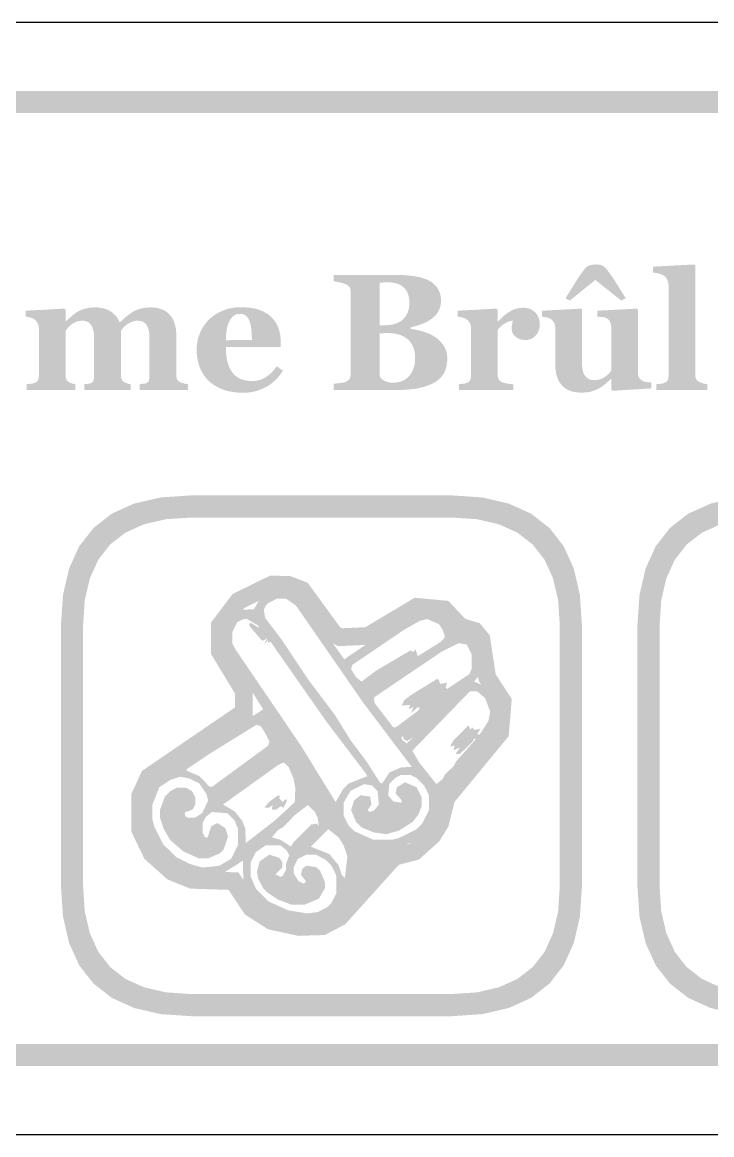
# Model space of a CAD drawing. Header units: millimetres. Extents: x 6 to 297, y 55 to 451.
# Drawn here: x 43 to 55.44, y 247.16 to 267.24 of the extents above; entities that cross this region are included whole.
import ezdxf

# ---------------------------------------------------------------- set-up
doc = ezdxf.new("R2010")
doc.units = ezdxf.units.MM
doc.layers.add('CUT', color=1, linetype='Continuous')
doc.layers.add('RASTER', color=7, linetype='Continuous')

msp = doc.modelspace()

# ---------------------------------------------------------------- hatches: boundary and pattern name
at = {"layer": 'RASTER'}
h = msp.add_hatch(color=7, dxfattribs=at)
h.paths.add_polyline_path([(7.2, 263.8), (7.234, 264.316), (7.337, 264.763), (7.509, 265.141), (7.75, 265.45), (8.059, 265.691), (8.438, 265.863), (8.884, 265.966), (9.4, 266), (66.6, 266), (67.116, 265.966), (67.563, 265.863), (67.941, 265.691), (68.25, 265.45), (68.491, 265.141), (68.663, 264.763), (68.766, 264.316), (68.8, 263.8), (68.8, 250.6), (68.766, 250.084), (68.663, 249.638), (68.491, 249.259), (68.25, 248.95), (67.941, 248.709), (67.563, 248.537), (67.116, 248.434), (66.6, 248.4), (9.4, 248.4), (8.884, 248.434), (8.438, 248.537), (8.059, 248.709), (7.75, 248.95), (7.509, 249.259), (7.337, 249.638), (7.234, 250.084), (7.2, 250.6)])
h.paths.add_polyline_path([(7.6, 263.8), (7.6, 250.6), (7.628, 250.178), (7.712, 249.813), (7.853, 249.503), (8.05, 249.25), (8.303, 249.053), (8.612, 248.912), (8.978, 248.828), (9.4, 248.8), (66.6, 248.8), (67.022, 248.828), (67.387, 248.912), (67.697, 249.053), (67.95, 249.25), (68.147, 249.503), (68.288, 249.813), (68.372, 250.178), (68.4, 250.6), (68.4, 263.8), (68.372, 264.222), (68.288, 264.588), (68.147, 264.897), (67.95, 265.15), (67.697, 265.347), (67.387, 265.488), (67.022, 265.572), (66.6, 265.6), (9.4, 265.6), (8.978, 265.572), (8.612, 265.488), (8.303, 265.347), (8.05, 265.15), (7.853, 264.897), (7.712, 264.588), (7.628, 264.222), (7.6, 263.8)], flags=0)
h = msp.add_hatch(color=7, dxfattribs=at)
h.paths.add_polyline_path([(54.351, 260.631), (53.652, 260.588), (53.63, 260.609), (53.63, 260.801), (53.621, 260.801), (53.609, 260.789), (53.596, 260.778), (53.584, 260.767), (53.572, 260.756), (53.56, 260.745), (53.548, 260.734), (53.536, 260.723), (53.524, 260.712), (53.511, 260.701), (53.499, 260.691), (53.485, 260.681), (53.471, 260.671), (53.457, 260.661), (53.442, 260.652), (53.426, 260.643), (53.41, 260.634), (53.392, 260.624), (53.373, 260.615), (53.355, 260.607), (53.337, 260.599), (53.32, 260.592), (53.303, 260.586), (53.286, 260.58), (53.269, 260.575), (53.251, 260.571), (53.232, 260.567), (53.21, 260.563), (53.187, 260.561), (53.162, 260.559), (53.135, 260.557), (53.106, 260.556), (53.075, 260.556), (53.021, 260.558), (52.971, 260.564), (52.923, 260.575), (52.879, 260.589), (52.839, 260.608), (52.801, 260.631), (52.767, 260.658), (52.736, 260.689), (52.708, 260.724), (52.684, 260.763), (52.664, 260.805), (52.647, 260.85), (52.634, 260.899), (52.625, 260.951), (52.62, 261.007), (52.618, 261.066), (52.618, 261.725), (52.617, 261.739), (52.616, 261.752), (52.615, 261.765), (52.612, 261.777), (52.609, 261.788), (52.605, 261.799), (52.601, 261.809), (52.596, 261.818), (52.59, 261.827), (52.584, 261.835), (52.577, 261.844), (52.57, 261.852), (52.563, 261.86), (52.555, 261.867), (52.546, 261.875), (52.537, 261.882), (52.53, 261.887), (52.521, 261.892), (52.513, 261.896), (52.503, 261.901), (52.494, 261.904), (52.483, 261.908), (52.472, 261.911), (52.461, 261.913), (52.449, 261.916), (52.438, 261.918), (52.427, 261.919), (52.416, 261.921), (52.406, 261.923), (52.396, 261.924), (52.386, 261.925), (52.376, 261.926), (52.376, 262.033), (53.086, 262.071), (53.103, 262.049), (53.103, 261.075), (53.103, 261.038), (53.106, 261.004), (53.111, 260.973), (53.117, 260.944), (53.125, 260.917), (53.135, 260.893), (53.147, 260.871), (53.16, 260.852), (53.176, 260.835), (53.192, 260.821), (53.21, 260.808), (53.229, 260.798), (53.25, 260.79), (53.271, 260.785), (53.295, 260.781), (53.319, 260.78), (53.345, 260.781), (53.37, 260.784), (53.394, 260.788), (53.418, 260.794), (53.441, 260.801), (53.463, 260.811), (53.485, 260.822), (53.506, 260.834), (53.526, 260.848), (53.545, 260.862), (53.562, 260.876), (53.578, 260.89), (53.592, 260.905), (53.605, 260.92), (53.617, 260.935), (53.627, 260.95), (53.627, 261.74), (53.627, 261.752), (53.626, 261.764), (53.624, 261.776), (53.622, 261.787), (53.62, 261.798), (53.616, 261.809), (53.612, 261.819), (53.608, 261.829), (53.603, 261.839), (53.597, 261.848), (53.591, 261.857), (53.584, 261.865), (53.577, 261.873), (53.569, 261.88), (53.561, 261.887), (53.552, 261.893), (53.545, 261.898), (53.538, 261.902), (53.529, 261.905), (53.52, 261.908), (53.51, 261.911), (53.5, 261.913), (53.489, 261.915), (53.477, 261.917), (53.465, 261.918), (53.452, 261.92), (53.44, 261.921), (53.427, 261.922), (53.415, 261.923), (53.402, 261.924), (53.389, 261.925), (53.376, 261.926), (53.376, 262.033), (54.087, 262.071), (54.109, 262.049), (54.109, 260.918), (54.109, 260.905), (54.11, 260.893), (54.112, 260.882), (54.114, 260.87), (54.117, 260.86), (54.12, 260.85), (54.125, 260.84), (54.129, 260.831), (54.135, 260.822), (54.141, 260.813), (54.147, 260.805), (54.155, 260.798), (54.162, 260.79), (54.171, 260.783), (54.18, 260.776), (54.189, 260.77), (54.197, 260.766), (54.204, 260.762), (54.213, 260.758), (54.221, 260.755), (54.231, 260.752), (54.241, 260.75), (54.251, 260.748), (54.262, 260.746), (54.273, 260.744), (54.284, 260.743), (54.295, 260.742), (54.306, 260.74), (54.318, 260.74), (54.329, 260.739), (54.34, 260.738), (54.351, 260.738)])
h.paths.add_polyline_path([(53.889, 262.258), (53.81, 262.216), (53.341, 262.588), (52.878, 262.216), (52.804, 262.258), (52.839, 262.315), (52.871, 262.367), (52.901, 262.415), (52.928, 262.458), (52.952, 262.497), (52.973, 262.531), (52.992, 262.561), (53.007, 262.586), (53.022, 262.61), (53.037, 262.633), (53.053, 262.657), (53.07, 262.68), (53.087, 262.705), (53.105, 262.729), (53.123, 262.753), (53.142, 262.778), (53.151, 262.789), (53.16, 262.799), (53.169, 262.809), (53.179, 262.818), (53.189, 262.826), (53.2, 262.833), (53.211, 262.84), (53.222, 262.846), (53.234, 262.851), (53.247, 262.855), (53.261, 262.859), (53.276, 262.862), (53.292, 262.864), (53.31, 262.866), (53.328, 262.867), (53.347, 262.868), (53.367, 262.867), (53.385, 262.866), (53.402, 262.865), (53.417, 262.862), (53.432, 262.86), (53.445, 262.856), (53.457, 262.852), (53.467, 262.847), (53.477, 262.842), (53.487, 262.835), (53.496, 262.829), (53.506, 262.821), (53.515, 262.813), (53.524, 262.804), (53.533, 262.794), (53.542, 262.784), (53.559, 262.763), (53.577, 262.74), (53.595, 262.716), (53.613, 262.691), (53.632, 262.664), (53.651, 262.637), (53.67, 262.608), (53.689, 262.578), (53.709, 262.546), (53.731, 262.511), (53.754, 262.475), (53.778, 262.436), (53.804, 262.395), (53.831, 262.352), (53.859, 262.306), (53.889, 262.258)])
for points in [[(55.361, 260.6), (54.443, 260.6), (54.443, 260.707), (54.452, 260.708), (54.462, 260.708), (54.471, 260.709), (54.48, 260.71), (54.49, 260.711), (54.499, 260.712), (54.508, 260.713), (54.517, 260.714), (54.526, 260.715), (54.534, 260.717), (54.543, 260.718), (54.551, 260.72), (54.559, 260.722), (54.566, 260.724), (54.573, 260.726), (54.581, 260.729), (54.592, 260.734), (54.602, 260.739), (54.611, 260.744), (54.62, 260.75), (54.627, 260.757), (54.634, 260.764), (54.64, 260.771), (54.644, 260.779), (54.648, 260.788), (54.652, 260.797), (54.655, 260.807), (54.657, 260.818), (54.659, 260.829), (54.66, 260.841), (54.661, 260.853), (54.661, 260.867), (54.661, 262.49), (54.661, 262.503), (54.66, 262.517), (54.658, 262.53), (54.655, 262.543), (54.652, 262.556), (54.648, 262.569), (54.644, 262.581), (54.638, 262.593), (54.633, 262.604), (54.626, 262.615), (54.619, 262.625), (54.612, 262.635), (54.604, 262.644), (54.596, 262.652), (54.587, 262.659), (54.578, 262.665), (54.57, 262.67), (54.561, 262.675), (54.551, 262.68), (54.541, 262.684), (54.529, 262.689), (54.517, 262.693), (54.503, 262.698), (54.489, 262.702), (54.474, 262.706), (54.46, 262.71), (54.446, 262.713), (54.433, 262.716), (54.42, 262.718), (54.408, 262.72), (54.396, 262.722), (54.384, 262.723), (54.384, 262.829), (55.121, 262.868), (55.143, 262.844), (55.143, 260.886), (55.143, 260.872), (55.144, 260.86), (55.146, 260.848), (55.148, 260.837), (55.151, 260.826), (55.154, 260.816), (55.158, 260.806), (55.162, 260.798), (55.167, 260.79), (55.173, 260.782), (55.18, 260.775), (55.187, 260.768), (55.195, 260.761), (55.204, 260.755), (55.213, 260.75), (55.224, 260.745), (55.231, 260.742), (55.238, 260.739), (55.246, 260.736), (55.254, 260.733), (55.261, 260.73), (55.269, 260.727), (55.277, 260.724), (55.285, 260.722), (55.293, 260.719), (55.302, 260.717), (55.311, 260.715), (55.32, 260.713), (55.33, 260.711), (55.34, 260.709), (55.351, 260.708), (55.361, 260.707)], [(45.994, 260.6), (45.121, 260.6), (45.121, 260.707), (45.129, 260.708), (45.137, 260.709), (45.145, 260.71), (45.154, 260.711), (45.162, 260.712), (45.171, 260.713), (45.179, 260.714), (45.188, 260.714), (45.197, 260.715), (45.205, 260.716), (45.213, 260.718), (45.22, 260.719), (45.227, 260.721), (45.234, 260.724), (45.241, 260.726), (45.247, 260.729), (45.254, 260.733), (45.261, 260.737), (45.267, 260.743), (45.273, 260.748), (45.278, 260.755), (45.282, 260.762), (45.285, 260.77), (45.288, 260.778), (45.29, 260.787), (45.291, 260.796), (45.293, 260.807), (45.294, 260.817), (45.295, 260.829), (45.296, 260.841), (45.296, 260.853), (45.296, 260.867), (45.296, 261.551), (45.296, 261.587), (45.293, 261.621), (45.289, 261.653), (45.283, 261.683), (45.276, 261.71), (45.266, 261.735), (45.255, 261.757), (45.243, 261.777), (45.229, 261.795), (45.213, 261.81), (45.196, 261.823), (45.178, 261.834), (45.158, 261.842), (45.137, 261.848), (45.114, 261.851), (45.09, 261.852), (45.074, 261.852), (45.059, 261.851), (45.045, 261.85), (45.03, 261.847), (45.017, 261.845), (45.003, 261.841), (44.99, 261.837), (44.978, 261.833), (44.966, 261.828), (44.954, 261.822), (44.942, 261.816), (44.931, 261.811), (44.92, 261.804), (44.909, 261.798), (44.898, 261.791), (44.888, 261.784), (44.877, 261.776), (44.868, 261.768), (44.859, 261.761), (44.85, 261.753), (44.842, 261.745), (44.835, 261.737), (44.828, 261.73), (44.822, 261.722), (44.816, 261.715), (44.811, 261.707), (44.805, 261.7), (44.8, 261.694), (44.795, 261.687), (44.791, 261.681), (44.786, 261.675), (44.782, 261.669), (44.782, 260.883), (44.782, 260.87), (44.783, 260.858), (44.784, 260.846), (44.785, 260.835), (44.787, 260.825), (44.789, 260.815), (44.792, 260.806), (44.795, 260.797), (44.798, 260.789), (44.802, 260.781), (44.807, 260.774), (44.812, 260.768), (44.819, 260.761), (44.825, 260.755), (44.833, 260.75), (44.841, 260.745), (44.847, 260.742), (44.853, 260.739), (44.859, 260.736), (44.866, 260.733), (44.873, 260.73), (44.88, 260.727), (44.887, 260.724), (44.894, 260.722), (44.902, 260.719), (44.91, 260.717), (44.917, 260.715), (44.925, 260.713), (44.933, 260.711), (44.941, 260.709), (44.95, 260.708), (44.958, 260.707), (44.958, 260.6), (44.122, 260.6), (44.122, 260.707), (44.129, 260.708), (44.136, 260.708), (44.144, 260.709), (44.152, 260.71), (44.161, 260.711), (44.17, 260.712), (44.179, 260.713), (44.189, 260.714), (44.199, 260.715), (44.207, 260.717), (44.216, 260.718), (44.223, 260.72), (44.23, 260.722), (44.237, 260.724), (44.242, 260.726), (44.248, 260.729), (44.255, 260.733), (44.262, 260.738), (44.268, 260.743), (44.273, 260.749), (44.278, 260.755), (44.282, 260.761), (44.285, 260.768), (44.288, 260.776), (44.29, 260.784), (44.292, 260.793), (44.294, 260.803), (44.295, 260.814), (44.296, 260.826), (44.297, 260.838), (44.297, 260.852), (44.297, 260.867), (44.297, 261.551), (44.297, 261.587), (44.294, 261.621), (44.29, 261.653), (44.284, 261.683), (44.276, 261.71), (44.267, 261.735), (44.256, 261.757), (44.244, 261.777), (44.23, 261.795), (44.214, 261.81), (44.197, 261.823), (44.179, 261.834), (44.159, 261.842), (44.138, 261.848), (44.115, 261.851), (44.091, 261.852), (44.075, 261.852), (44.06, 261.851), (44.046, 261.85), (44.031, 261.847), (44.018, 261.845), (44.004, 261.841), (43.991, 261.837), (43.979, 261.833), (43.967, 261.828), (43.955, 261.822), (43.943, 261.816), (43.932, 261.811), (43.921, 261.804), (43.91, 261.798), (43.899, 261.791), (43.889, 261.784), (43.878, 261.776), (43.869, 261.768), (43.859, 261.761), (43.851, 261.753), (43.843, 261.745), (43.836, 261.737), (43.829, 261.73), (43.823, 261.722), (43.817, 261.715), (43.811, 261.707), (43.806, 261.7), (43.801, 261.694), (43.796, 261.687), (43.792, 261.681), (43.787, 261.675), (43.783, 261.669), (43.783, 260.883), (43.783, 260.87), (43.784, 260.858), (43.785, 260.847), (43.786, 260.836), (43.788, 260.825), (43.791, 260.816), (43.793, 260.806), (43.796, 260.798), (43.8, 260.79), (43.804, 260.782), (43.809, 260.775), (43.815, 260.768), (43.821, 260.761), (43.828, 260.755), (43.835, 260.75), (43.843, 260.745), (43.849, 260.742), (43.855, 260.739), (43.862, 260.736), (43.868, 260.733), (43.875, 260.73), (43.882, 260.727), (43.889, 260.724), (43.897, 260.722), (43.904, 260.719), (43.912, 260.717), (43.92, 260.715), (43.928, 260.713), (43.936, 260.711), (43.944, 260.709), (43.952, 260.708), (43.96, 260.707), (43.96, 260.6), (43.083, 260.6), (43.083, 260.707), (43.093, 260.708), (43.102, 260.708), (43.111, 260.709), (43.121, 260.71), (43.13, 260.711), (43.139, 260.712), (43.149, 260.713), (43.158, 260.714), (43.167, 260.715), (43.175, 260.717), (43.184, 260.718), (43.192, 260.72), (43.199, 260.722), (43.207, 260.724), (43.214, 260.726), (43.221, 260.729), (43.232, 260.734), (43.242, 260.739), (43.252, 260.744), (43.26, 260.75), (43.268, 260.757), (43.275, 260.764), (43.28, 260.771), (43.285, 260.779), (43.289, 260.788), (43.293, 260.797), (43.296, 260.807), (43.298, 260.818), (43.3, 260.829), (43.302, 260.841), (43.302, 260.853), (43.303, 260.867), (43.303, 261.719), (43.302, 261.731), (43.301, 261.742), (43.299, 261.754), (43.297, 261.765), (43.293, 261.777), (43.289, 261.788), (43.284, 261.799), (43.278, 261.811), (43.271, 261.822), (43.265, 261.832), (43.258, 261.841), (43.25, 261.85), (43.243, 261.859), (43.235, 261.867), (43.226, 261.874), (43.218, 261.88), (43.211, 261.885), (43.204, 261.889), (43.196, 261.893), (43.188, 261.896), (43.179, 261.9), (43.17, 261.903), (43.161, 261.907), (43.151, 261.91), (43.141, 261.912), (43.13, 261.915), (43.12, 261.917), (43.109, 261.919), (43.098, 261.921), (43.086, 261.923), (43.074, 261.924), (43.063, 261.926), (43.063, 262.033), (43.761, 262.071), (43.783, 262.049), (43.783, 261.842), (43.789, 261.842), (43.8, 261.852), (43.811, 261.861), (43.822, 261.872), (43.834, 261.882), (43.846, 261.893), (43.859, 261.905), (43.873, 261.917), (43.886, 261.929), (43.9, 261.942), (43.914, 261.953), (43.928, 261.964), (43.941, 261.975), (43.954, 261.985), (43.967, 261.994), (43.98, 262.003), (43.993, 262.011), (44.007, 262.019), (44.022, 262.027), (44.038, 262.035), (44.055, 262.043), (44.072, 262.05), (44.091, 262.057), (44.111, 262.063), (44.132, 262.069), (44.153, 262.075), (44.175, 262.079), (44.198, 262.084), (44.221, 262.087), (44.244, 262.089), (44.268, 262.091), (44.293, 262.092), (44.318, 262.093), (44.359, 262.092), (44.398, 262.088), (44.435, 262.082), (44.471, 262.075), (44.505, 262.064), (44.537, 262.052), (44.568, 262.037), (44.597, 262.02), (44.624, 262.001), (44.649, 261.981), (44.672, 261.959), (44.693, 261.936), (44.712, 261.911), (44.728, 261.885), (44.743, 261.857), (44.756, 261.828), (44.769, 261.828), (44.78, 261.838), (44.791, 261.848), (44.804, 261.859), (44.816, 261.871), (44.83, 261.882), (44.843, 261.895), (44.858, 261.907), (44.873, 261.921), (44.888, 261.934), (44.903, 261.946), (44.918, 261.958), (44.932, 261.969), (44.946, 261.979), (44.96, 261.989), (44.973, 261.998), (44.986, 262.006), (45.001, 262.015), (45.016, 262.024), (45.033, 262.032), (45.051, 262.04), (45.07, 262.047), (45.089, 262.055), (45.11, 262.061), (45.132, 262.068), (45.154, 262.074), (45.177, 262.079), (45.2, 262.083), (45.223, 262.086), (45.247, 262.089), (45.272, 262.091), (45.296, 262.092), (45.321, 262.093), (45.375, 262.091), (45.426, 262.085), (45.473, 262.074), (45.517, 262.06), (45.558, 262.042), (45.596, 262.019), (45.63, 261.993), (45.662, 261.962), (45.69, 261.928), (45.714, 261.89), (45.735, 261.849), (45.751, 261.804), (45.764, 261.756), (45.774, 261.705), (45.779, 261.65), (45.781, 261.592), (45.781, 260.88), (45.782, 260.867), (45.782, 260.854), (45.784, 260.842), (45.785, 260.831), (45.788, 260.82), (45.79, 260.81), (45.794, 260.801), (45.797, 260.793), (45.802, 260.785), (45.807, 260.777), (45.813, 260.77), (45.82, 260.764), (45.828, 260.757), (45.836, 260.752), (45.846, 260.747), (45.856, 260.742), (45.862, 260.74), (45.868, 260.737), (45.875, 260.734), (45.882, 260.732), (45.89, 260.729), (45.897, 260.727), (45.905, 260.724), (45.914, 260.722), (45.923, 260.719), (45.932, 260.717), (45.941, 260.715), (45.951, 260.713), (45.961, 260.711), (45.972, 260.709), (45.982, 260.708), (45.994, 260.707)], [(52.338, 261.785), (52.337, 261.758), (52.334, 261.731), (52.328, 261.705), (52.321, 261.681), (52.311, 261.656), (52.299, 261.633), (52.285, 261.611), (52.269, 261.59), (52.251, 261.57), (52.232, 261.553), (52.211, 261.538), (52.189, 261.526), (52.166, 261.517), (52.141, 261.511), (52.115, 261.507), (52.087, 261.505), (52.061, 261.506), (52.036, 261.509), (52.012, 261.513), (51.989, 261.519), (51.967, 261.526), (51.946, 261.536), (51.926, 261.547), (51.906, 261.559), (51.889, 261.574), (51.874, 261.59), (51.861, 261.607), (51.851, 261.626), (51.843, 261.647), (51.837, 261.67), (51.834, 261.694), (51.833, 261.719), (51.833, 261.732), (51.833, 261.743), (51.834, 261.754), (51.834, 261.765), (51.835, 261.774), (51.837, 261.783), (51.838, 261.791), (51.84, 261.799), (51.842, 261.806), (51.843, 261.813), (51.845, 261.82), (51.847, 261.827), (51.848, 261.833), (51.85, 261.84), (51.852, 261.846), (51.853, 261.852), (51.836, 261.851), (51.819, 261.848), (51.801, 261.844), (51.784, 261.839), (51.766, 261.833), (51.748, 261.825), (51.729, 261.816), (51.711, 261.806), (51.693, 261.794), (51.675, 261.782), (51.657, 261.768), (51.641, 261.754), (51.624, 261.739), (51.609, 261.723), (51.594, 261.706), (51.579, 261.688), (51.579, 260.884), (51.579, 260.872), (51.58, 260.86), (51.581, 260.848), (51.583, 260.837), (51.585, 260.827), (51.588, 260.817), (51.591, 260.808), (51.595, 260.799), (51.6, 260.791), (51.605, 260.783), (51.61, 260.776), (51.617, 260.769), (51.624, 260.763), (51.632, 260.757), (51.64, 260.751), (51.649, 260.746), (51.658, 260.743), (51.668, 260.739), (51.679, 260.735), (51.692, 260.732), (51.705, 260.728), (51.72, 260.725), (51.737, 260.722), (51.754, 260.719), (51.772, 260.717), (51.788, 260.714), (51.803, 260.712), (51.817, 260.711), (51.829, 260.709), (51.84, 260.708), (51.85, 260.707), (51.859, 260.707), (51.859, 260.6), (50.879, 260.6), (50.879, 260.707), (50.888, 260.708), (50.897, 260.709), (50.906, 260.709), (50.916, 260.71), (50.925, 260.711), (50.934, 260.713), (50.944, 260.714), (50.953, 260.715), (50.962, 260.716), (50.971, 260.718), (50.979, 260.719), (50.987, 260.721), (50.995, 260.723), (51.003, 260.725), (51.01, 260.727), (51.017, 260.729), (51.028, 260.733), (51.038, 260.738), (51.048, 260.743), (51.056, 260.749), (51.064, 260.756), (51.07, 260.763), (51.076, 260.771), (51.081, 260.779), (51.085, 260.787), (51.089, 260.797), (51.092, 260.807), (51.094, 260.818), (51.096, 260.829), (51.098, 260.841), (51.098, 260.853), (51.099, 260.867), (51.099, 261.719), (51.098, 261.732), (51.097, 261.745), (51.095, 261.757), (51.092, 261.769), (51.089, 261.781), (51.085, 261.792), (51.08, 261.803), (51.074, 261.814), (51.067, 261.824), (51.061, 261.833), (51.054, 261.843), (51.046, 261.851), (51.039, 261.859), (51.031, 261.867), (51.022, 261.874), (51.014, 261.88), (51.007, 261.885), (51, 261.889), (50.992, 261.893), (50.984, 261.896), (50.975, 261.9), (50.966, 261.903), (50.957, 261.907), (50.947, 261.91), (50.937, 261.912), (50.926, 261.915), (50.916, 261.917), (50.905, 261.919), (50.894, 261.921), (50.882, 261.923), (50.87, 261.924), (50.858, 261.926), (50.858, 262.033), (51.557, 262.071), (51.579, 262.049), (51.579, 261.836), (51.585, 261.836), (51.61, 261.865), (51.636, 261.892), (51.663, 261.917), (51.689, 261.941), (51.716, 261.963), (51.744, 261.984), (51.771, 262.003), (51.8, 262.02), (51.828, 262.036), (51.857, 262.049), (51.886, 262.061), (51.915, 262.07), (51.945, 262.077), (51.975, 262.083), (52.006, 262.086), (52.036, 262.087), (52.069, 262.086), (52.101, 262.082), (52.131, 262.075), (52.159, 262.066), (52.186, 262.054), (52.21, 262.039), (52.234, 262.022), (52.255, 262.003), (52.275, 261.981), (52.291, 261.957), (52.306, 261.933), (52.317, 261.906), (52.326, 261.878), (52.333, 261.849), (52.337, 261.818), (52.338, 261.785)]]:
    msp.add_hatch(color=7, dxfattribs=at).paths.add_polyline_path(points)
h = msp.add_hatch(color=7, dxfattribs=at)
h.paths.add_polyline_path([(50.458, 261.554), (50.481, 261.537), (50.503, 261.519), (50.524, 261.501), (50.543, 261.481), (50.562, 261.46), (50.579, 261.438), (50.596, 261.416), (50.611, 261.392), (50.625, 261.367), (50.636, 261.341), (50.647, 261.314), (50.655, 261.286), (50.661, 261.257), (50.666, 261.226), (50.669, 261.195), (50.669, 261.163), (50.668, 261.124), (50.665, 261.086), (50.66, 261.051), (50.653, 261.017), (50.643, 260.984), (50.632, 260.953), (50.618, 260.923), (50.603, 260.895), (50.585, 260.869), (50.566, 260.843), (50.545, 260.82), (50.522, 260.798), (50.497, 260.777), (50.47, 260.757), (50.442, 260.74), (50.412, 260.723), (50.378, 260.707), (50.343, 260.692), (50.307, 260.678), (50.27, 260.666), (50.231, 260.654), (50.191, 260.644), (50.15, 260.635), (50.108, 260.628), (50.064, 260.621), (50.018, 260.616), (49.97, 260.611), (49.92, 260.607), (49.869, 260.604), (49.815, 260.602), (49.76, 260.6), (49.703, 260.6), (48.623, 260.6), (48.623, 260.714), (48.635, 260.715), (48.647, 260.717), (48.66, 260.718), (48.674, 260.72), (48.689, 260.721), (48.704, 260.723), (48.72, 260.725), (48.737, 260.727), (48.754, 260.73), (48.769, 260.732), (48.783, 260.734), (48.796, 260.737), (48.807, 260.74), (48.818, 260.742), (48.826, 260.745), (48.834, 260.748), (48.847, 260.754), (48.859, 260.76), (48.87, 260.766), (48.88, 260.773), (48.888, 260.781), (48.896, 260.789), (48.902, 260.797), (48.908, 260.806), (48.913, 260.815), (48.917, 260.825), (48.92, 260.836), (48.923, 260.847), (48.925, 260.859), (48.926, 260.872), (48.927, 260.885), (48.928, 260.899), (48.928, 262.364), (48.927, 262.377), (48.927, 262.389), (48.925, 262.401), (48.924, 262.412), (48.921, 262.423), (48.919, 262.433), (48.915, 262.442), (48.912, 262.452), (48.907, 262.46), (48.901, 262.469), (48.893, 262.477), (48.884, 262.485), (48.874, 262.492), (48.862, 262.499), (48.849, 262.506), (48.834, 262.513), (48.822, 262.518), (48.81, 262.522), (48.798, 262.526), (48.785, 262.53), (48.771, 262.534), (48.758, 262.538), (48.743, 262.541), (48.729, 262.545), (48.714, 262.548), (48.699, 262.55), (48.686, 262.553), (48.672, 262.556), (48.659, 262.558), (48.647, 262.56), (48.635, 262.562), (48.623, 262.564), (48.623, 262.679), (49.752, 262.679), (49.855, 262.677), (49.951, 262.671), (50.039, 262.662), (50.119, 262.649), (50.193, 262.633), (50.258, 262.613), (50.317, 262.589), (50.368, 262.561), (50.412, 262.53), (50.45, 262.496), (50.483, 262.458), (50.509, 262.416), (50.53, 262.371), (50.545, 262.323), (50.554, 262.271), (50.557, 262.216), (50.556, 262.19), (50.554, 262.165), (50.551, 262.14), (50.546, 262.117), (50.54, 262.094), (50.533, 262.072), (50.524, 262.051), (50.514, 262.03), (50.503, 262.011), (50.491, 261.992), (50.477, 261.974), (50.463, 261.956), (50.447, 261.939), (50.43, 261.923), (50.412, 261.907), (50.393, 261.892), (50.374, 261.879), (50.355, 261.866), (50.335, 261.853), (50.314, 261.841), (50.292, 261.83), (50.269, 261.819), (50.246, 261.808), (50.221, 261.798), (50.196, 261.789), (50.17, 261.779), (50.144, 261.77), (50.118, 261.762), (50.091, 261.754), (50.064, 261.746), (50.036, 261.739), (50.007, 261.732), (50.007, 261.704), (50.036, 261.701), (50.065, 261.697), (50.094, 261.692), (50.124, 261.686), (50.154, 261.679), (50.184, 261.672), (50.214, 261.663), (50.245, 261.654), (50.275, 261.644), (50.304, 261.633), (50.332, 261.622), (50.36, 261.609), (50.386, 261.597), (50.411, 261.583), (50.435, 261.569), (50.458, 261.554)])
h.paths.add_polyline_path([(49.987, 262.179), (49.985, 262.221), (49.981, 262.261), (49.973, 262.298), (49.962, 262.333), (49.949, 262.365), (49.932, 262.396), (49.912, 262.423), (49.889, 262.449), (49.864, 262.471), (49.835, 262.491), (49.803, 262.508), (49.768, 262.521), (49.73, 262.532), (49.688, 262.539), (49.644, 262.544), (49.597, 262.545), (49.59, 262.545), (49.582, 262.545), (49.574, 262.545), (49.565, 262.545), (49.556, 262.544), (49.546, 262.544), (49.536, 262.544), (49.525, 262.543), (49.514, 262.543), (49.503, 262.542), (49.493, 262.542), (49.483, 262.541), (49.474, 262.541), (49.465, 262.54), (49.456, 262.54), (49.448, 262.539), (49.448, 261.769), (49.524, 261.769), (49.581, 261.771), (49.635, 261.776), (49.684, 261.784), (49.73, 261.797), (49.772, 261.812), (49.81, 261.831), (49.844, 261.854), (49.874, 261.88), (49.9, 261.908), (49.923, 261.94), (49.943, 261.974), (49.959, 262.01), (49.971, 262.048), (49.98, 262.09), (49.985, 262.133), (49.987, 262.179)], flags=0)
h.paths.add_polyline_path([(50.089, 261.182), (50.087, 261.234), (50.081, 261.284), (50.071, 261.33), (50.057, 261.373), (50.039, 261.413), (50.017, 261.45), (49.991, 261.484), (49.96, 261.514), (49.926, 261.541), (49.889, 261.565), (49.848, 261.585), (49.803, 261.601), (49.755, 261.614), (49.704, 261.623), (49.649, 261.628), (49.59, 261.63), (49.583, 261.63), (49.575, 261.63), (49.566, 261.629), (49.557, 261.629), (49.548, 261.629), (49.538, 261.629), (49.527, 261.628), (49.516, 261.628), (49.505, 261.627), (49.494, 261.627), (49.485, 261.626), (49.476, 261.626), (49.468, 261.625), (49.46, 261.625), (49.454, 261.624), (49.448, 261.624), (49.448, 260.864), (49.452, 260.85), (49.458, 260.838), (49.465, 260.825), (49.475, 260.814), (49.486, 260.803), (49.499, 260.792), (49.513, 260.782), (49.53, 260.772), (49.547, 260.763), (49.566, 260.756), (49.586, 260.749), (49.606, 260.744), (49.627, 260.74), (49.65, 260.737), (49.673, 260.735), (49.697, 260.735), (49.739, 260.737), (49.78, 260.742), (49.818, 260.751), (49.855, 260.764), (49.889, 260.781), (49.922, 260.801), (49.952, 260.824), (49.98, 260.852), (50.006, 260.883), (50.028, 260.916), (50.047, 260.953), (50.062, 260.993), (50.074, 261.036), (50.083, 261.081), (50.088, 261.13), (50.089, 261.182)], flags=0)
h = msp.add_hatch(color=7, dxfattribs=at)
h.paths.add_polyline_path([(47.705, 260.95), (47.691, 260.929), (47.678, 260.909), (47.663, 260.889), (47.648, 260.869), (47.632, 260.849), (47.616, 260.83), (47.599, 260.811), (47.581, 260.793), (47.562, 260.774), (47.543, 260.757), (47.524, 260.74), (47.503, 260.724), (47.482, 260.708), (47.461, 260.694), (47.439, 260.679), (47.416, 260.666), (47.391, 260.652), (47.367, 260.64), (47.342, 260.628), (47.317, 260.617), (47.292, 260.607), (47.268, 260.598), (47.243, 260.589), (47.218, 260.582), (47.192, 260.575), (47.165, 260.569), (47.138, 260.564), (47.11, 260.56), (47.08, 260.557), (47.05, 260.555), (47.019, 260.554), (46.987, 260.553), (46.934, 260.554), (46.882, 260.557), (46.833, 260.562), (46.785, 260.569), (46.739, 260.577), (46.695, 260.588), (46.653, 260.6), (46.613, 260.615), (46.574, 260.631), (46.537, 260.648), (46.502, 260.667), (46.469, 260.687), (46.437, 260.708), (46.407, 260.731), (46.379, 260.755), (46.353, 260.78), (46.328, 260.807), (46.305, 260.835), (46.283, 260.863), (46.263, 260.894), (46.245, 260.925), (46.228, 260.957), (46.213, 260.991), (46.199, 261.026), (46.188, 261.061), (46.177, 261.098), (46.169, 261.135), (46.162, 261.173), (46.156, 261.212), (46.152, 261.251), (46.15, 261.291), (46.149, 261.332), (46.15, 261.37), (46.152, 261.406), (46.157, 261.443), (46.163, 261.479), (46.17, 261.514), (46.18, 261.55), (46.191, 261.584), (46.204, 261.619), (46.218, 261.653), (46.234, 261.685), (46.252, 261.717), (46.27, 261.748), (46.291, 261.778), (46.312, 261.807), (46.335, 261.835), (46.36, 261.863), (46.386, 261.888), (46.413, 261.912), (46.442, 261.935), (46.472, 261.957), (46.505, 261.977), (46.539, 261.996), (46.574, 262.014), (46.611, 262.031), (46.65, 262.046), (46.689, 262.059), (46.73, 262.07), (46.772, 262.079), (46.815, 262.087), (46.859, 262.092), (46.904, 262.095), (46.95, 262.096), (47, 262.095), (47.048, 262.092), (47.094, 262.089), (47.137, 262.083), (47.178, 262.076), (47.217, 262.068), (47.253, 262.057), (47.287, 262.046), (47.319, 262.033), (47.35, 262.019), (47.38, 262.003), (47.408, 261.986), (47.434, 261.969), (47.459, 261.95), (47.483, 261.929), (47.505, 261.908), (47.526, 261.887), (47.544, 261.864), (47.562, 261.841), (47.578, 261.817), (47.592, 261.792), (47.605, 261.766), (47.617, 261.739), (47.627, 261.711), (47.636, 261.683), (47.644, 261.654), (47.65, 261.624), (47.656, 261.595), (47.66, 261.565), (47.663, 261.535), (47.664, 261.504), (47.665, 261.473), (47.665, 261.378), (46.675, 261.378), (46.677, 261.305), (46.682, 261.237), (46.691, 261.173), (46.704, 261.113), (46.72, 261.059), (46.74, 261.008), (46.763, 260.962), (46.791, 260.921), (46.822, 260.884), (46.857, 260.852), (46.896, 260.825), (46.94, 260.803), (46.988, 260.786), (47.041, 260.774), (47.097, 260.767), (47.158, 260.764), (47.192, 260.765), (47.225, 260.769), (47.258, 260.775), (47.289, 260.783), (47.319, 260.794), (47.349, 260.806), (47.378, 260.822), (47.406, 260.84), (47.433, 260.859), (47.459, 260.88), (47.484, 260.902), (47.508, 260.925), (47.531, 260.95), (47.552, 260.975), (47.573, 261.002), (47.593, 261.031)])
h.paths.add_polyline_path([(47.145, 261.507), (47.145, 261.529), (47.144, 261.551), (47.144, 261.573), (47.143, 261.596), (47.142, 261.618), (47.14, 261.641), (47.138, 261.664), (47.136, 261.687), (47.134, 261.709), (47.131, 261.731), (47.128, 261.751), (47.124, 261.771), (47.12, 261.789), (47.116, 261.806), (47.111, 261.823), (47.105, 261.838), (47.099, 261.854), (47.092, 261.87), (47.084, 261.885), (47.076, 261.898), (47.067, 261.911), (47.058, 261.922), (47.048, 261.932), (47.037, 261.942), (47.026, 261.95), (47.014, 261.957), (47.002, 261.963), (46.988, 261.968), (46.974, 261.972), (46.96, 261.975), (46.944, 261.976), (46.928, 261.977), (46.901, 261.975), (46.875, 261.97), (46.85, 261.961), (46.827, 261.948), (46.805, 261.932), (46.785, 261.913), (46.766, 261.889), (46.748, 261.863), (46.732, 261.832), (46.718, 261.797), (46.706, 261.758), (46.696, 261.715), (46.688, 261.668), (46.682, 261.616), (46.677, 261.561), (46.675, 261.501)], flags=0)
h = msp.add_hatch(color=7, dxfattribs=at)
h.paths.add_polyline_path([(43.7, 256.35), (43.737, 256.901), (43.847, 257.378), (44.03, 257.782), (44.288, 258.112), (44.618, 258.37), (45.022, 258.553), (45.499, 258.663), (46.05, 258.7), (50.75, 258.7), (51.301, 258.663), (51.778, 258.553), (52.182, 258.37), (52.513, 258.113), (52.77, 257.782), (52.953, 257.378), (53.063, 256.901), (53.1, 256.35), (53.1, 251.65), (53.063, 251.099), (52.953, 250.622), (52.77, 250.218), (52.513, 249.887), (52.182, 249.63), (51.778, 249.447), (51.301, 249.337), (50.75, 249.3), (46.05, 249.3), (45.499, 249.337), (45.022, 249.447), (44.618, 249.63), (44.288, 249.888), (44.03, 250.218), (43.847, 250.622), (43.737, 251.099), (43.7, 251.65)])
h.paths.add_polyline_path([(44.1, 256.35), (44.1, 251.65), (44.13, 251.193), (44.222, 250.797), (44.374, 250.462), (44.588, 250.188), (44.862, 249.974), (45.197, 249.822), (45.593, 249.73), (46.05, 249.7), (50.75, 249.7), (51.207, 249.73), (51.603, 249.822), (51.938, 249.974), (52.213, 250.188), (52.426, 250.462), (52.578, 250.797), (52.67, 251.193), (52.7, 251.65), (52.7, 256.35), (52.67, 256.807), (52.578, 257.203), (52.426, 257.538), (52.213, 257.812), (51.938, 258.026), (51.603, 258.178), (51.207, 258.27), (50.75, 258.3), (46.05, 258.3), (45.593, 258.27), (45.197, 258.178), (44.862, 258.026), (44.587, 257.813), (44.374, 257.538), (44.222, 257.203), (44.13, 256.807), (44.1, 256.35)], flags=0)
h = msp.add_hatch(color=7, dxfattribs=at)
h.paths.add_polyline_path([(54.1, 256.35), (54.137, 256.901), (54.247, 257.378), (54.43, 257.782), (54.687, 258.112), (55.018, 258.37), (55.422, 258.553), (55.899, 258.663), (56.45, 258.7), (61.15, 258.7), (61.701, 258.663), (62.178, 258.553), (62.582, 258.37), (62.913, 258.113), (63.17, 257.782), (63.353, 257.378), (63.463, 256.901), (63.5, 256.35), (63.5, 251.65), (63.463, 251.099), (63.353, 250.622), (63.17, 250.218), (62.912, 249.887), (62.582, 249.63), (62.178, 249.447), (61.701, 249.337), (61.15, 249.3), (56.45, 249.3), (55.899, 249.337), (55.422, 249.447), (55.018, 249.63), (54.688, 249.888), (54.43, 250.218), (54.247, 250.622), (54.137, 251.099), (54.1, 251.65)])
h.paths.add_polyline_path([(54.5, 256.35), (54.5, 251.65), (54.53, 251.193), (54.622, 250.797), (54.774, 250.462), (54.987, 250.188), (55.262, 249.974), (55.597, 249.822), (55.993, 249.73), (56.45, 249.7), (61.15, 249.7), (61.607, 249.73), (62.003, 249.822), (62.338, 249.974), (62.613, 250.188), (62.826, 250.462), (62.978, 250.797), (63.07, 251.193), (63.1, 251.65), (63.1, 256.35), (63.07, 256.807), (62.978, 257.203), (62.826, 257.538), (62.613, 257.812), (62.338, 258.026), (62.003, 258.178), (61.607, 258.27), (61.15, 258.3), (56.45, 258.3), (55.993, 258.27), (55.597, 258.178), (55.262, 258.026), (54.988, 257.813), (54.774, 257.538), (54.622, 257.203), (54.53, 256.807), (54.5, 256.35)], flags=0)
h = msp.add_hatch(color=7, dxfattribs=at)
h.paths.add_polyline_path([(47.472, 257.252), (47.841, 257.244), (48.152, 257.123), (48.736, 256.322), (48.775, 256.302), (49.191, 256.321), (50.082, 256.853), (50.69, 256.796), (50.993, 256.472), (51.256, 256.393), (51.436, 256.174), (51.544, 255.469), (51.833, 255.027), (51.778, 254.353), (50.801, 253.167), (50.69, 252.723), (50.524, 252.454), (50.16, 252.128), (49.797, 252.033), (48.826, 250.956), (48.46, 250.765), (47.982, 250.75), (47.439, 250.867), (47.018, 251.136), (46.726, 251.58), (46.035, 251.602), (45.624, 251.767), (45.208, 252.138), (44.971, 252.628), (44.971, 253.309), (45.161, 253.726), (46.839, 254.872), (46.839, 255.125), (46.41, 255.834), (46.41, 256.408), (46.797, 256.92)])
h.paths.add_polyline_path([(47.543, 256.93), (47.006, 256.666), (46.73, 256.301), (46.73, 255.924), (47.159, 255.214), (47.159, 254.703), (45.415, 253.512), (45.291, 253.239), (45.291, 252.702), (45.468, 252.335), (45.795, 252.043), (46.101, 251.92), (46.903, 251.895), (47.248, 251.369), (47.563, 251.168), (48.011, 251.071), (48.377, 251.083), (48.627, 251.213), (49.624, 252.319), (50.004, 252.418), (50.276, 252.662), (50.392, 252.848), (50.508, 253.315), (51.467, 254.479), (51.505, 254.943), (51.238, 255.352), (51.133, 256.039), (51.071, 256.115), (50.819, 256.19), (50.539, 256.489), (50.156, 256.525), (49.286, 256.006), (48.704, 255.978), (48.522, 256.072), (47.948, 256.858), (47.777, 256.925), (47.543, 256.93)], flags=0)
h = msp.add_hatch(color=7, dxfattribs=at)
h.paths.add_polyline_path([(47.538, 256.994), (47.762, 257.004), (48.006, 256.88), (48.81, 255.742), (49.861, 256.445), (50.173, 256.602), (50.44, 256.602), (50.618, 256.512), (50.685, 256.445), (50.799, 256.224), (51.01, 256.2), (51.154, 256.11), (51.277, 255.866), (51.277, 255.564), (51.22, 255.42), (51.154, 255.34), (51.388, 255.239), (51.488, 255.139), (51.612, 254.828), (51.579, 254.593), (51.421, 254.315), (50.531, 253.264), (50.507, 253.02), (50.44, 252.819), (50.35, 252.675), (50.116, 252.474), (49.66, 252.293), (49.513, 252.106), (49.326, 251.925), (49.279, 251.838), (49.024, 251.59), (48.977, 251.503), (48.609, 251.135), (48.365, 251.011), (47.896, 251.011), (47.561, 251.111), (47.283, 251.269), (47.149, 251.403), (47.025, 251.614), (46.992, 251.714), (46.982, 252.106), (46.624, 251.881), (46.389, 251.815), (46.122, 251.848), (45.743, 252.005), (45.643, 252.072), (45.375, 252.374), (45.218, 252.718), (45.218, 252.886), (45.184, 252.953), (45.251, 253.321), (45.408, 253.599), (47.35, 254.838), (46.969, 255.44), (46.781, 255.688), (46.657, 255.933), (46.624, 256.167), (46.734, 256.458), (46.815, 256.545), (46.992, 256.636), (47.183, 256.646), (47.317, 256.88)])
h.paths.add_polyline_path([(47.595, 256.836), (47.417, 256.746), (47.36, 256.636), (47.384, 256.492), (47.672, 256.11), (48.154, 255.387), (48.643, 254.737), (48.924, 254.282), (49.212, 253.9), (49.459, 253.512), (49.493, 253.499), (49.627, 253.699), (49.838, 253.79), (50.029, 253.8), (49.158, 254.952), (47.939, 256.713), (47.762, 256.836)], flags=0)
h.paths.add_polyline_path([(46.992, 256.468), (46.882, 256.411), (46.791, 256.234), (46.791, 256.033), (46.848, 255.922), (48.04, 254.168), (48.656, 253.164), (48.79, 253.398), (48.89, 253.499), (49.225, 253.632), (49.212, 253.666), (48.489, 254.617), (47.484, 256.056), (47.437, 256.043), (47.437, 256.09), (47.37, 256.01), (47.417, 256.123), (47.35, 256.076), (47.317, 256.09), (47.116, 256.324), (47.092, 256.368), (47.126, 256.401), (47.27, 256.311), (47.27, 256.344), (47.059, 256.468)], flags=0)
h.paths.add_polyline_path([(50.306, 256.468), (50.173, 256.435), (49.895, 256.277), (48.957, 255.641), (48.934, 255.564), (49.024, 255.42), (49.125, 255.34), (49.392, 255.541), (49.962, 255.876), (50.005, 255.899), (50.062, 255.876), (50.096, 255.922), (50.139, 255.799), (50.551, 256.056), (50.631, 256.143), (50.584, 256.277), (50.517, 256.378)], flags=0)
h.paths.add_polyline_path([(50.876, 256.033), (50.564, 255.876), (49.346, 255.052), (49.359, 254.952), (49.694, 254.516), (49.747, 254.516), (50.149, 254.818), (50.173, 254.861), (50.149, 254.885), (50.015, 254.771), (50.062, 254.885), (49.982, 254.838), (49.995, 254.918), (49.848, 254.905), (49.895, 255.005), (50.029, 255.106), (50.484, 255.387), (50.517, 255.373), (50.541, 255.296), (50.665, 255.32), (50.641, 255.229), (50.665, 255.206), (51.066, 255.474), (51.11, 255.564), (51.11, 255.832), (51.02, 256.01)], flags=0)
h.paths.add_polyline_path([(51.077, 255.162), (50.039, 254.091), (50.163, 253.88), (50.474, 253.489), (50.584, 253.579), (50.631, 253.666), (50.785, 253.813), (50.832, 253.9), (51.177, 254.292), (51.154, 254.315), (51.12, 254.248), (50.899, 254.034), (50.819, 254.034), (50.899, 254.148), (50.785, 254.101), (50.799, 254.182), (50.718, 254.168), (50.785, 254.282), (51.053, 254.55), (51.087, 254.469), (51.12, 254.516), (51.154, 254.469), (51.267, 254.483), (51.21, 254.392), (51.254, 254.382), (51.411, 254.627), (51.445, 254.794), (51.354, 255.039), (51.21, 255.162)], flags=0)
h.paths.add_polyline_path([(47.226, 254.56), (46.379, 254.034), (45.978, 253.766), (45.964, 253.733), (46.199, 253.632), (46.379, 253.445), (46.433, 253.445), (47.437, 254.182), (47.461, 254.259), (47.37, 254.436), (47.303, 254.536)], flags=0)
h.paths.add_polyline_path([(49.871, 254.359), (49.838, 254.325), (49.861, 254.282), (49.938, 254.225), (50.062, 254.336), (49.948, 254.269), (49.881, 254.302)], flags=0)
h.paths.add_polyline_path([(47.719, 253.88), (47.618, 253.833), (46.624, 253.12), (46.835, 252.996), (46.969, 252.829), (47.025, 252.685), (47.036, 252.427), (47.571, 252.842), (47.919, 253.164), (47.929, 253.422), (47.896, 253.589), (47.806, 253.8)], flags=0)
h.paths.add_polyline_path([(49.838, 253.656), (49.727, 253.599), (49.627, 253.499), (49.603, 253.288), (49.694, 253.177), (49.838, 253.154), (49.848, 253.197), (49.737, 253.321), (49.761, 253.432), (49.905, 253.522), (50.116, 253.432), (50.206, 253.254), (50.206, 253.087), (50.149, 252.943), (50.049, 252.809), (49.804, 252.652), (49.57, 252.585), (49.336, 252.618), (49.125, 252.708), (49.024, 252.809), (48.934, 253.02), (48.991, 253.197), (49.101, 253.288), (49.279, 253.264), (49.302, 253.12), (49.235, 253.02), (49.269, 252.986), (49.346, 253.01), (49.436, 253.12), (49.413, 253.365), (49.312, 253.465), (49.168, 253.489), (48.924, 253.365), (48.8, 253.154), (48.8, 252.919), (48.89, 252.742), (48.991, 252.641), (49.336, 252.484), (49.67, 252.484), (49.804, 252.518), (50.116, 252.675), (50.216, 252.775), (50.34, 253.02), (50.34, 253.288), (50.25, 253.465), (50.116, 253.599), (50.005, 253.656)], flags=0)
h.paths.add_polyline_path([(45.854, 253.622), (45.676, 253.566), (45.475, 253.432), (45.351, 253.12), (45.351, 252.852), (45.385, 252.718), (45.542, 252.407), (45.777, 252.173), (46.021, 252.049), (46.255, 251.982), (46.557, 252.015), (46.768, 252.139), (46.892, 252.384), (46.892, 252.685), (46.835, 252.829), (46.701, 252.963), (46.423, 252.986), (46.312, 252.896), (46.255, 252.785), (46.255, 252.618), (46.299, 252.528), (46.346, 252.528), (46.413, 252.729), (46.523, 252.785), (46.667, 252.695), (46.714, 252.541), (46.634, 252.307), (46.567, 252.24), (46.356, 252.149), (46.188, 252.149), (45.911, 252.273), (45.676, 252.474), (45.552, 252.685), (45.485, 252.886), (45.485, 253.02), (45.576, 253.264), (45.676, 253.365), (45.787, 253.422), (45.954, 253.422), (46.065, 253.365), (46.122, 253.254), (46.122, 253.12), (46.078, 253.03), (45.931, 252.976), (45.944, 252.909), (45.988, 252.886), (46.122, 252.886), (46.245, 252.963), (46.356, 253.187), (46.332, 253.298), (46.199, 253.499), (46.021, 253.589)], flags=0)
h.paths.add_polyline_path([(47.605, 253.278), (47.652, 253.278), (47.638, 253.231), (47.705, 253.164), (47.739, 253.211), (47.785, 253.211), (47.719, 253.063), (47.662, 253.087), (47.585, 253.03), (47.504, 253.03), (47.518, 253.11), (47.451, 253.063), (47.37, 253.063), (47.451, 253.164)], flags=0)
h.paths.add_polyline_path([(48.154, 253.11), (47.919, 252.929), (47.705, 252.708), (47.618, 252.662), (47.504, 252.528), (47.662, 252.484), (47.852, 252.36), (47.886, 252.427), (48.221, 252.762), (48.321, 252.775), (48.355, 252.729), (48.331, 252.886), (48.274, 252.996)], flags=0)
h.paths.add_polyline_path([(48.522, 252.675), (48.207, 252.36), (48.542, 252.226), (48.71, 252.025), (48.766, 251.848), (48.823, 251.791), (48.867, 252.183), (48.8, 252.384), (48.71, 252.528)], flags=0)
h.paths.add_polyline_path([(47.394, 252.384), (47.216, 252.26), (47.126, 252.082), (47.126, 251.815), (47.216, 251.604), (47.451, 251.369), (47.796, 251.212), (48.14, 251.155), (48.331, 251.178), (48.509, 251.269), (48.576, 251.336), (48.666, 251.513), (48.666, 251.848), (48.576, 252.025), (48.475, 252.126), (48.298, 252.216), (48.13, 252.216), (47.973, 252.139), (47.896, 251.982), (47.896, 251.881), (47.986, 251.738), (48.087, 251.691), (48.12, 251.738), (48.03, 251.848), (48.053, 251.958), (48.13, 252.015), (48.308, 251.992), (48.375, 251.925), (48.465, 251.714), (48.465, 251.614), (48.355, 251.423), (48.097, 251.312), (47.862, 251.312), (47.618, 251.403), (47.417, 251.537), (47.35, 251.604), (47.26, 251.781), (47.236, 251.905), (47.283, 252.092), (47.461, 252.216), (47.638, 252.159), (47.695, 252.082), (47.695, 251.982), (47.571, 251.858), (47.662, 251.815), (47.705, 251.838), (47.762, 251.948), (47.762, 252.049), (47.819, 252.206), (47.772, 252.293), (47.662, 252.384)], flags=0)

# ---------------------------------------------------------------- linework, layer by layer
at = {"layer": 'CUT'}
for points in [[(8.999, 267.24), (67.001, 267.24)], [(67.001, 247.16), (8.999, 247.16)]]:
    msp.add_lwpolyline(points, dxfattribs=at)

doc.saveas('drawing.dxf')
